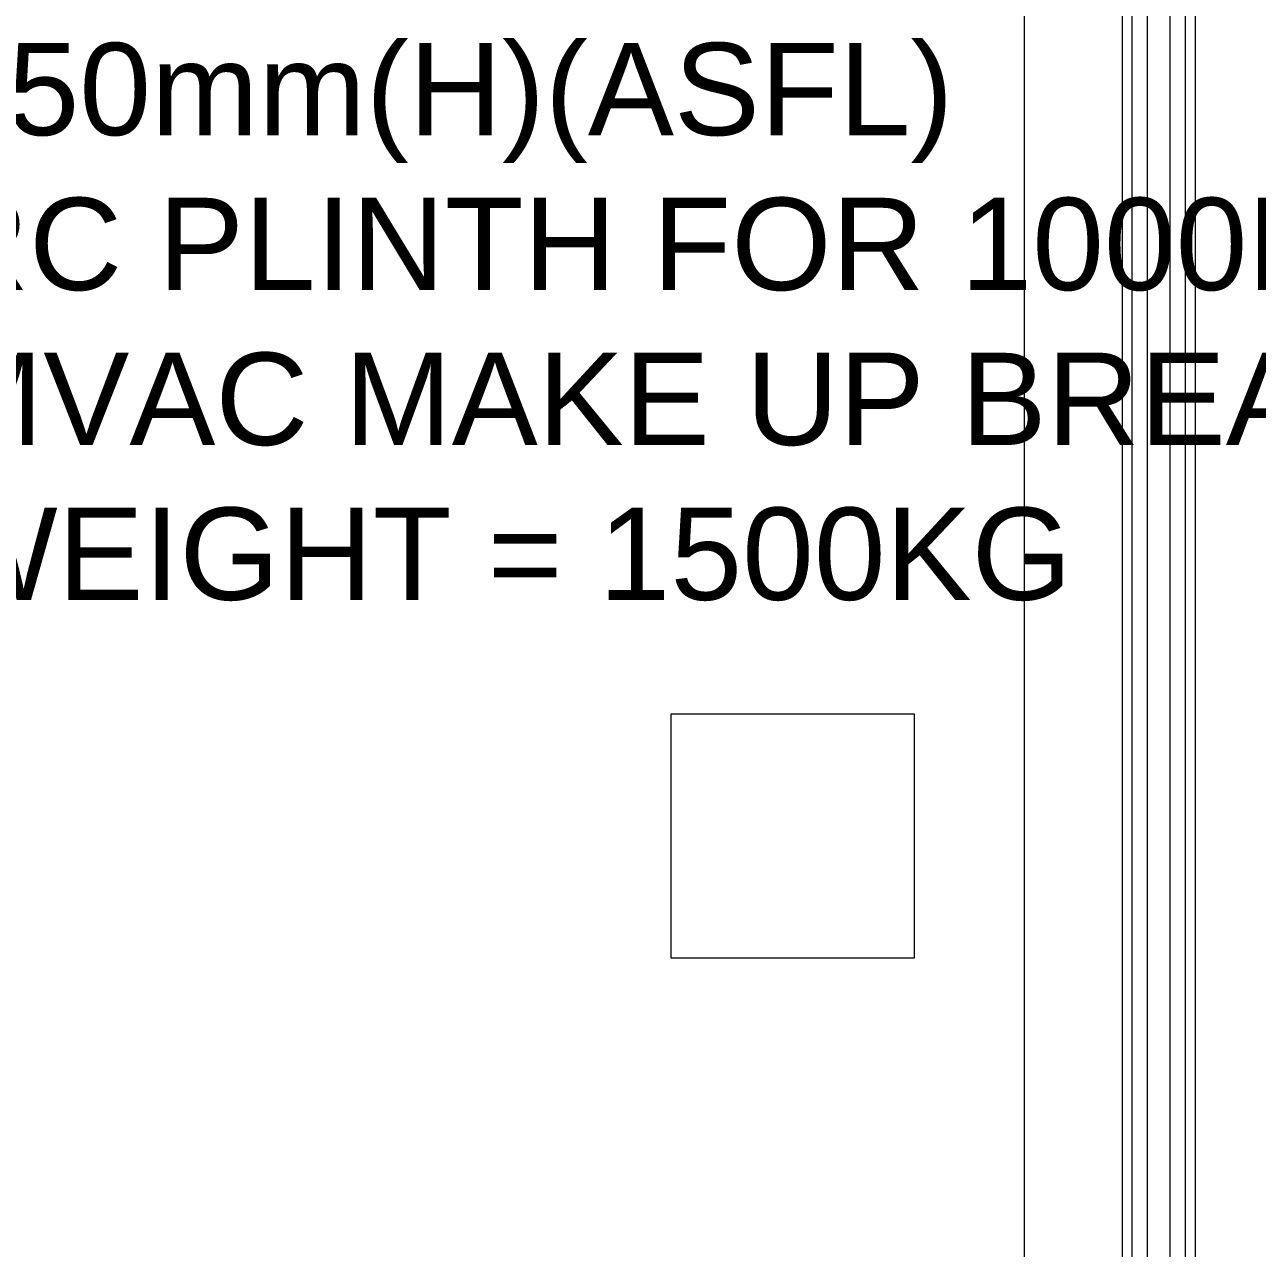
# Model space of a CAD drawing. Header units: millimetres. Extents: x 4021 to 183614, y -11746 to 71065.
# Drawn here: x 84490 to 87017, y 12082 to 14591 of the extents above; entities that cross this region are included whole.
import ezdxf

# ---------------------------------------------------------------- set-up
doc = ezdxf.new("R2010")
doc.units = ezdxf.units.MM
for name, color, linetype, lineweight in [('A-FLOR', 192, 'Continuous', 9), ('A-GENM', 13, 'Continuous', 20), ('A-WALL', 113, 'Continuous', 20), ('G-ANNO-TEXT', 231, 'Continuous', 5)]:
    doc.layers.add(name, color=color, linetype=linetype, lineweight=lineweight)
doc.styles.add('Swis721 BT_6', font='swiss.ttf', dxfattribs={"height": 189.214176})

# ---------------------------------------------------------------- blocks, each defined once
blk = doc.blocks.new('Duct Fittings 1 - Duct Fittings 1-5840427-Copy of COLOUR_R_F')
at = {"layer": 'A-GENM'}
for p, q in [((86889.3, 31732.5), (86889.3, 7907.5)), ((86869.3, 7907.5), (86869.3, 31712.5)), ((86837.3, 31680.5), (86837.3, 7907.5)), ((86791.3, 7907.5), (86791.3, 31634.5)), ((86759.3, 31602.5), (86759.3, 7907.5))]:
    blk.add_line(p, q, dxfattribs=at)

msp = doc.modelspace()

# ---------------------------------------------------------------- linework, layer by layer
at = {"layer": 'A-FLOR'}
for p, q in [((86889.3, 31732.5), (86889.3, 7907.5)), ((86314.3, 13177.5), (85814.3, 13177.5)), ((85814.3, 13177.5), (85814.3, 12677.5)), ((86314.3, 12677.5), (86314.3, 13177.5)), ((85814.3, 12677.5), (86314.3, 12677.5))]:
    msp.add_line(p, q, dxfattribs=at)
at = {"layer": 'A-WALL'}
for p, q in [((86739.3, 31582.5), (86739.3, 7907.5)), ((86539.3, 7907.5), (86539.3, 31382.5))]:
    msp.add_line(p, q, dxfattribs=at)

# ---------------------------------------------------------------- block references
at = {"layer": 'A-GENM'}
msp.add_blockref('Duct Fittings 1 - Duct Fittings 1-5840427-Copy of COLOUR_R_F', (0, 0), dxfattribs=at)

# ---------------------------------------------------------------- texts
at = {"layer": 'G-ANNO-TEXT', "color": 7, "insert": (84308.5, 14553.2), "char_height": 189.214, "width": 4353.6, "attachment_point": 1, "line_spacing_factor": 1.00667, "style": 'Swis721 BT_6'}
msp.add_mtext('650mm(H)(ASFL)\\PRC PLINTH FOR 1000L\\PMVAC MAKE UP BREAK TANK\\PWEIGHT = 1500KG', dxfattribs=at)

doc.saveas('drawing.dxf')
